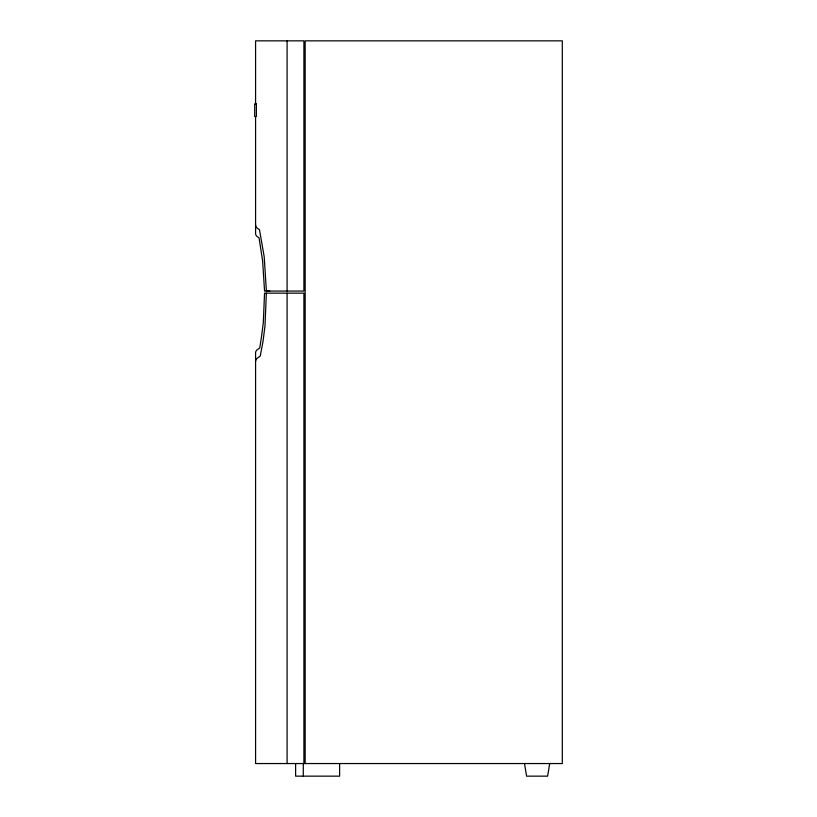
<?xml version="1.0" encoding="UTF-8"?>
<svg xmlns="http://www.w3.org/2000/svg" width="817" height="817" viewBox="0 0 817 817"><rect width="100%" height="100%" fill="white"/><g stroke="black" fill="none" stroke-linecap="round" stroke-linejoin="round"><path stroke-width="1.23" d="M266.362 293.16L264.974 326.157L262.982 341.608L260.245 356.028L256.855 358.53A372.011 34.845 0.6 0 0 255.578 361.4M549.698 763.548L547.604 776.15L526.587 776.15L524.494 763.548M269.753 291.066L266.393 291.066L264.208 256.824L259.469 229.751L256.855 227.82A372.021 34.886 -0.6 0 1 255.578 224.941M339.617 763.548L339.617 776.15L295.621 776.15L295.621 763.548M305.16 763.548L305.16 40.85L562.31 40.85L562.31 763.548L255.578 763.548L255.578 352.791A371.776 33.497 0.6 0 1 256.855 350.033L259.755 347.971L261.532 336.492L263.309 322.735L264.545 293.16L303.904 293.16L303.904 763.548M303.291 763.548L303.291 776.15M287.094 40.85L287.094 291.066M287.094 293.16L287.094 763.548M255.578 104.331L255.578 40.85L303.904 40.85L303.904 291.066L264.555 291.066L262.625 261.011L259.05 237.849L256.855 236.297A371.776 33.497 -0.6 0 1 255.578 233.529L255.578 117.025M256.385 103.871L254.69 103.871L254.69 116.484L256.385 116.484L256.385 103.871"/></g></svg>
